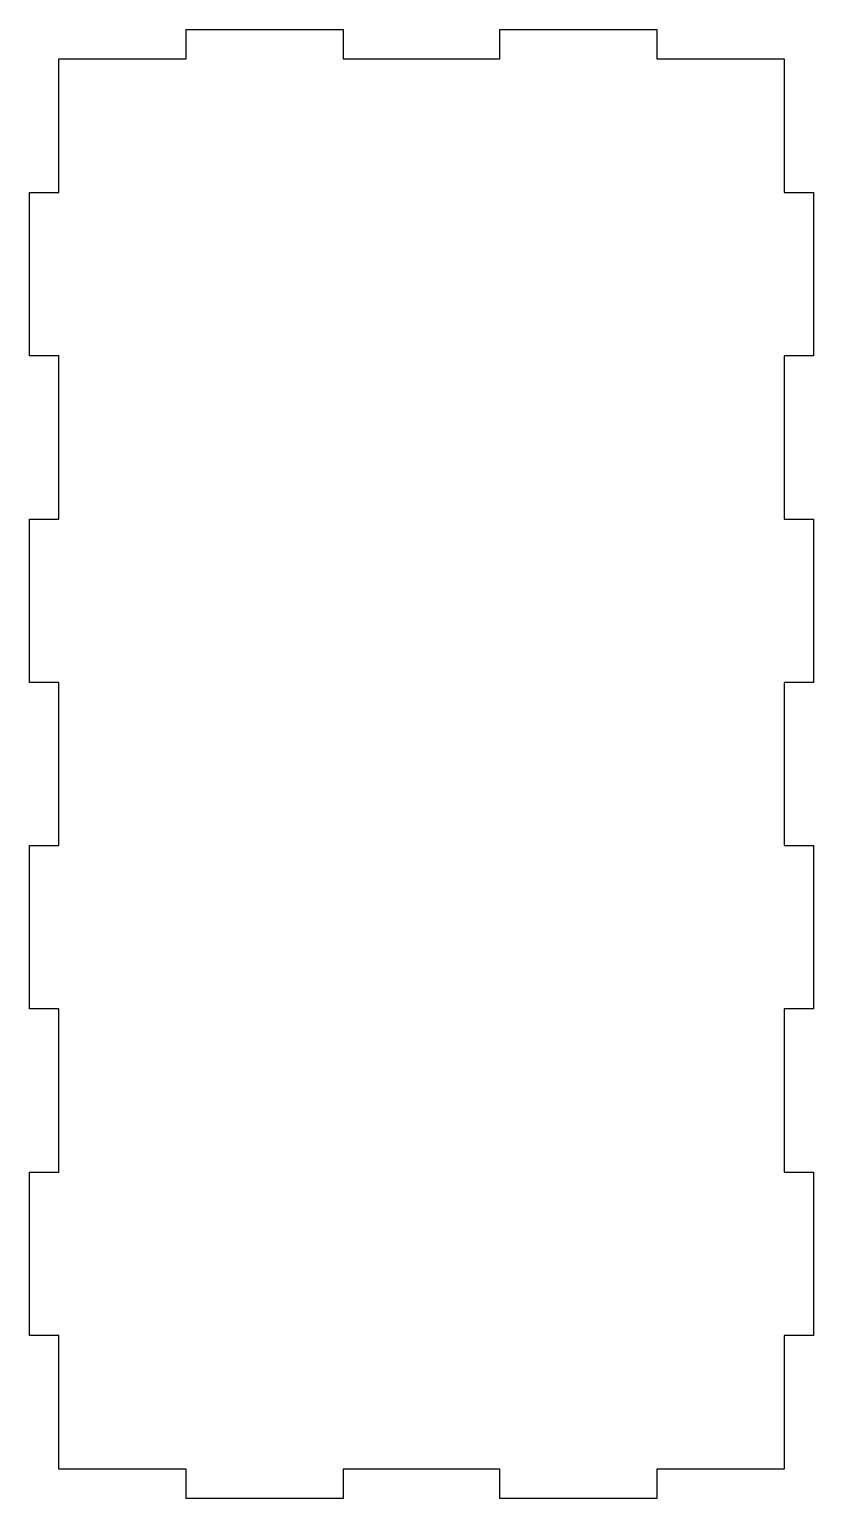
# Model space of a CAD drawing. Header units: millimetres. Extents: x -40 to 40, y -75 to 75.
import ezdxf

# ---------------------------------------------------------------- set-up
doc = ezdxf.new("R2010")
doc.units = ezdxf.units.MM
doc.layers.get('0').update_dxf_attribs({"linetype": 'CONTINUOUS'})

msp = doc.modelspace()

# ---------------------------------------------------------------- linework, layer by layer
msp.add_lwpolyline([(24, -72), (24, -75), (8, -75), (8, -72), (-8, -72), (-8, -75), (-24, -75), (-24, -72), (-37, -72), (-37, -58.33), (-40, -58.33), (-40, -41.67), (-37, -41.67), (-37, -25), (-40, -25), (-40, -8.33), (-37, -8.33), (-37, 8.33), (-40, 8.33), (-40, 25), (-37, 25), (-37, 41.67), (-40, 41.67), (-40, 58.33), (-37, 58.33), (-37, 72), (-24, 72), (-24, 75), (-8, 75), (-8, 72), (8, 72), (8, 75), (24, 75), (24, 72), (37, 72), (37, 58.33), (40, 58.33), (40, 41.67), (37, 41.67), (37, 25), (40, 25), (40, 8.33), (37, 8.33), (37, -8.33), (40, -8.33), (40, -25), (37, -25), (37, -41.67), (40, -41.67), (40, -58.33), (37, -58.33), (37, -72)], close=True)

doc.saveas('drawing.dxf')
